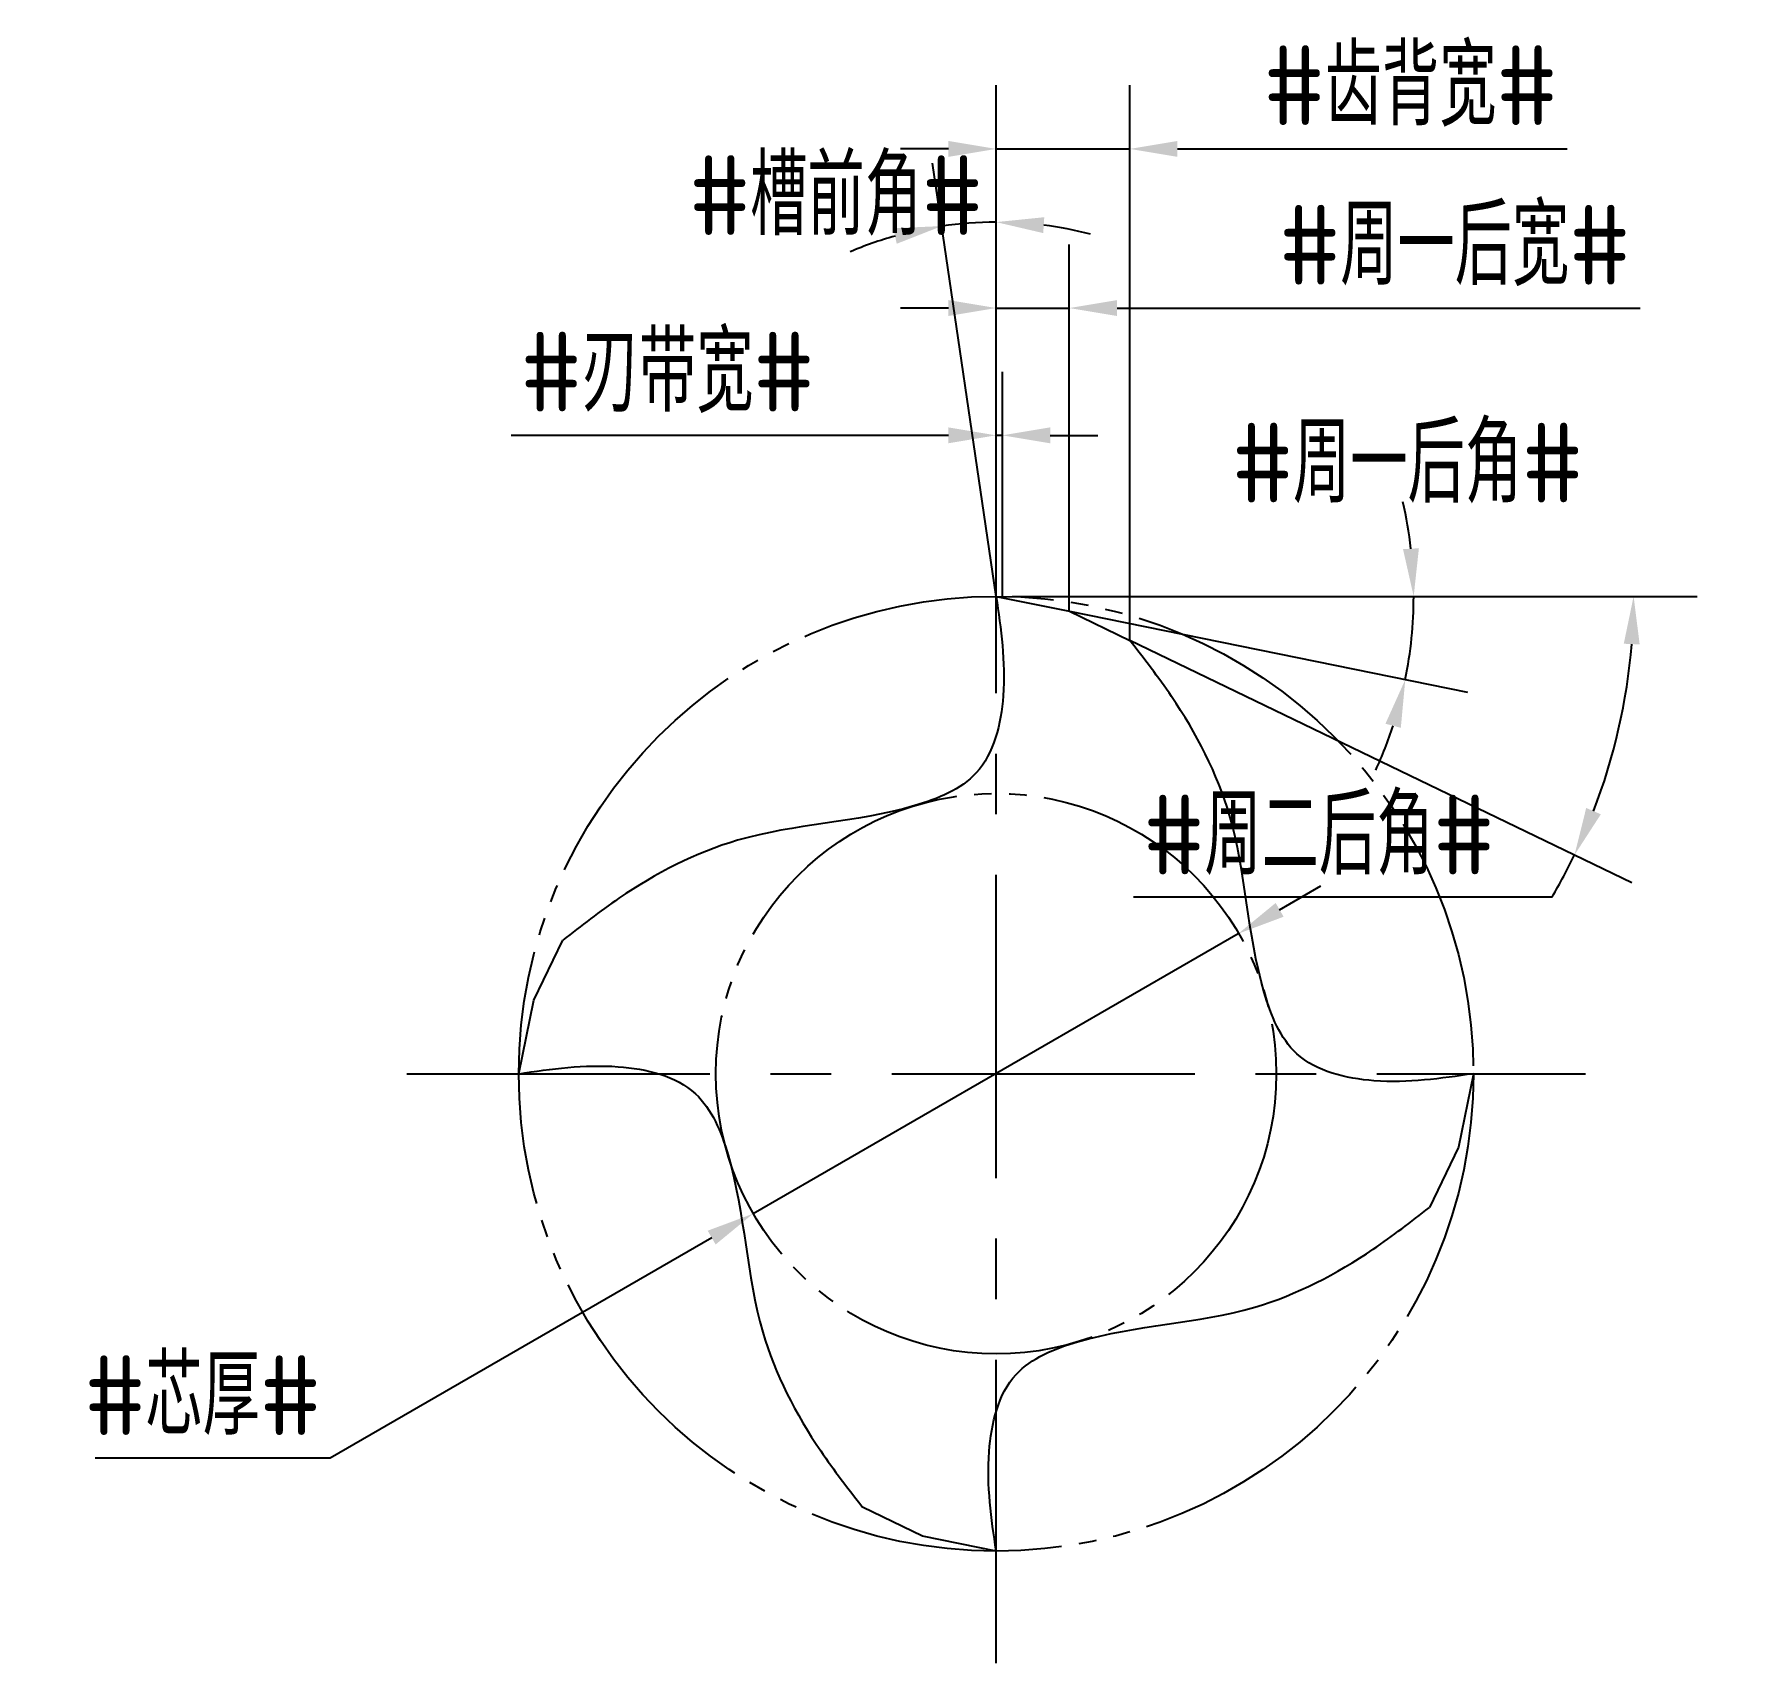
# Model space of a CAD drawing. Header units: millimetres. Extents: x 426.4 to 479.7, y 513.8 to 565.
import ezdxf

# ---------------------------------------------------------------- set-up
doc = ezdxf.new("R2010")
doc.units = ezdxf.units.MM
for name, pattern in [('ACAD_ISO04W100', [30, 24, -3, 0, -3]), ('CENTER', [50.8, 31.75, -6.35, 6.35, -6.35]), ('JIS_09_08', [10.75, 8, -0.55, 0.55, -0.55, 0.55, -0.55])]:
    doc.linetypes.add(name, pattern=pattern)
for name, color, linetype in [('中心线', 2, 'ACAD_ISO04W100'), ('标注', 7, 'Continuous'), ('虚线轮廓', 1, 'Continuous'), ('轮廓', 4, 'Continuous')]:
    doc.layers.add(name, color=color, linetype=linetype)
doc.styles.add('CFST0', font='gbenor.shx', dxfattribs={"bigfont": 'gbcbig.shx'})
doc.dimstyles.new('TYToolDesignC1-1', dxfattribs={"dimtxt": 2.5, "dimasz": 1.5, "dimexe": 2, "dimexo": 0, "dimtad": 1, "dimtoh": 1, "dimdec": 3, "dimdsep": 46, "dimtxsty": 'CFST0', "dimcen": 2.502, "dimclrd": 3, "dimclre": 3, "dimclrt": 3, "dimazin": 2, "dimtfac": 1, "dimtdec": 3, "dimtmove": 0, "dimatfit": 3, "dimfxl": 1, "dimarcsym": 0})

# ---------------------------------------------------------------- blocks, each defined once
blk = doc.blocks.new('*D3')
at = {"layer": 'Defpoints', "color": 0, "transparency": 16777216}
for p in [(464.204, 536.717), (448.954, 527.917)]:
    blk.add_point(p, dxfattribs=at)
at = {"layer": '标注', "color": 3, "lineweight": -2, "transparency": 16777216}
for p, q in [((465.504, 537.467), (466.803, 538.217)), ((464.204, 536.717), (448.954, 527.917)), ((435.668, 520.25), (447.655, 527.167)), ((428.278, 520.25), (435.668, 520.25))]:
    blk.add_line(p, q, dxfattribs=at)
at = {"layer": '标注', "color": 3, "transparency": 16777216}
for points in [[(465.379, 537.683), (465.629, 537.25), (464.204, 536.717)], [(447.53, 527.384), (447.78, 526.951), (448.954, 527.917)]]:
    blk.add_solid(points, dxfattribs=at)
at = {"layer": '标注', "color": 3, "transparency": 16777216, "insert": (431.66, 522.208), "char_height": 2.5, "attachment_point": 5, "style": 'CFST0'}
blk.add_mtext('#芯厚#', dxfattribs=at)
blk = doc.blocks.new('*D5')
at = {"layer": 'Defpoints', "color": 0, "transparency": 16777216}
for p in [(456.023, 559.063), (456.594, 547.317), (456.594, 547.317), (456.594, 546.377), (456.854, 545.547)]:
    blk.add_point(p, dxfattribs=at)
at = {"layer": '标注', "color": 3, "lineweight": -2, "transparency": 16777216}
for q in [(454.595, 560.931), (456.594, 561.077)]:
    blk.add_line((456.594, 547.317), q, dxfattribs=at)
for start, end in [(90, 98.3566), (75.3738, 82.6869), (105.6697, 112.9828)]:
    blk.add_arc((456.594, 547.317), 11.76, start, end, dxfattribs=at)
at = {"layer": '标注', "color": 3, "transparency": 16777216}
for points in [[(453.366, 558.885), (453.47, 558.396), (454.885, 558.952)], [(458.075, 558.732), (458.107, 559.231), (456.594, 559.077)]]:
    blk.add_solid(points, dxfattribs=at)
at = {"layer": '标注', "color": 3, "transparency": 16777216, "insert": (451.564, 559.905), "char_height": 2.5, "attachment_point": 5, "style": 'CFST0'}
blk.add_mtext('#槽前角#', dxfattribs=at)
blk = doc.blocks.new('*D8')
at = {"layer": 'Defpoints', "color": 0, "transparency": 16777216}
for p in [(456.594, 547.317), (456.594, 547.317), (457.094, 547.317), (458.904, 546.847), (469.6, 545.566)]:
    blk.add_point(p, dxfattribs=at)
at = {"layer": '标注', "color": 3, "lineweight": -2, "transparency": 16777216}
for p, q in [((457.094, 547.317), (471.717, 547.317)), ((458.904, 546.847), (471.413, 544.302))]:
    blk.add_line(p, q, dxfattribs=at)
for start, end in [(6.5529, 13.1057), (348.4994, 0), (335.3937, 341.9465)]:
    blk.add_arc((456.594, 547.317), 13.123, start, end, dxfattribs=at)
at = {"layer": '标注', "color": 3, "transparency": 16777216}
for points in [[(469.881, 548.829), (469.382, 548.8), (469.717, 547.317)], [(468.829, 543.314), (469.313, 543.187), (469.453, 544.701)]]:
    blk.add_solid(points, dxfattribs=at)
at = {"layer": '标注', "color": 3, "transparency": 16777216, "insert": (469.524, 551.501), "char_height": 2.5, "attachment_point": 5, "style": 'CFST0'}
blk.add_mtext('#周一后角#', dxfattribs=at)
blk = doc.blocks.new('*D9')
at = {"layer": 'Defpoints', "color": 0, "transparency": 16777216}
for p in [(457.934, 547.317), (457.934, 547.317), (458.594, 547.317), (460.794, 545.937), (476.42, 544.526)]:
    blk.add_point(p, dxfattribs=at)
at = {"layer": '标注', "color": 3, "lineweight": -2, "transparency": 16777216}
for p, q in [((458.594, 547.317), (478.629, 547.317)), ((460.794, 545.937), (476.573, 538.324)), ((474.066, 537.869), (460.912, 537.869))]:
    blk.add_line(p, q, dxfattribs=at)
for start, end in [(338.8403, 355.4016), (329.6435, 334.2419)]:
    blk.add_arc((457.934, 547.317), 18.695, start, end, dxfattribs=at)
at = {"layer": '标注', "color": 3, "transparency": 16777216}
for points in [[(476.319, 545.828), (476.819, 545.808), (476.629, 547.317)], [(475.598, 540.469), (475.139, 540.668), (474.772, 539.193)]]:
    blk.add_solid(points, dxfattribs=at)
at = {"layer": '标注', "color": 3, "transparency": 16777216, "insert": (466.739, 539.813), "char_height": 2.5, "attachment_point": 5, "style": 'CFST0'}
blk.add_mtext('#周二后角#', dxfattribs=at)
blk = doc.blocks.new('*D7')
at = {"layer": 'Defpoints', "color": 0, "transparency": 16777216}
for p in [(458.894, 556.377), (456.594, 547.317), (458.894, 546.847)]:
    blk.add_point(p, dxfattribs=at)
at = {"layer": '标注', "color": 3, "lineweight": -2, "transparency": 16777216}
for p, q in [((456.594, 547.317), (456.594, 558.377)), ((458.894, 546.847), (458.894, 558.377)), ((455.094, 556.377), (453.594, 556.377)), ((456.594, 556.377), (458.894, 556.377)), ((460.394, 556.377), (476.835, 556.377))]:
    blk.add_line(p, q, dxfattribs=at)
at = {"layer": '标注', "color": 3, "transparency": 16777216}
for points in [[(455.094, 556.627), (455.094, 556.127), (456.594, 556.377)], [(460.394, 556.627), (460.394, 556.127), (458.894, 556.377)]]:
    blk.add_solid(points, dxfattribs=at)
at = {"layer": '标注', "color": 3, "transparency": 16777216, "insert": (471.008, 558.335), "char_height": 2.5, "attachment_point": 5, "style": 'CFST0'}
blk.add_mtext('#周一后宽#', dxfattribs=at)
blk = doc.blocks.new('*D6')
at = {"layer": 'Defpoints', "color": 0, "transparency": 16777216}
for p in [(460.794, 561.377), (456.594, 547.317), (460.794, 545.937)]:
    blk.add_point(p, dxfattribs=at)
at = {"layer": '标注', "color": 3, "lineweight": -2, "transparency": 16777216}
for p, q in [((456.594, 547.317), (456.594, 563.377)), ((460.794, 545.937), (460.794, 563.377)), ((455.094, 561.377), (453.594, 561.377)), ((456.594, 561.377), (460.794, 561.377)), ((462.294, 561.377), (474.537, 561.377))]:
    blk.add_line(p, q, dxfattribs=at)
at = {"layer": '标注', "color": 3, "transparency": 16777216}
for points in [[(455.094, 561.627), (455.094, 561.127), (456.594, 561.377)], [(462.294, 561.627), (462.294, 561.127), (460.794, 561.377)]]:
    blk.add_solid(points, dxfattribs=at)
at = {"layer": '标注', "color": 3, "transparency": 16777216, "insert": (469.62, 563.349), "char_height": 2.5, "attachment_point": 5, "style": 'CFST0'}
blk.add_mtext('#齿背宽#', dxfattribs=at)
blk = doc.blocks.new('*D4')
at = {"layer": 'Defpoints', "color": 0, "transparency": 16777216}
for p in [(456.794, 552.377), (456.594, 547.317), (456.794, 547.317)]:
    blk.add_point(p, dxfattribs=at)
at = {"layer": '标注', "color": 3, "lineweight": -2, "transparency": 16777216}
for p, q in [((456.594, 547.317), (456.594, 554.377)), ((456.794, 547.317), (456.794, 554.377)), ((455.094, 552.377), (441.351, 552.377)), ((456.794, 552.377), (456.594, 552.377)), ((458.294, 552.377), (459.794, 552.377))]:
    blk.add_line(p, q, dxfattribs=at)
at = {"layer": '标注', "color": 3, "transparency": 16777216}
for points in [[(455.094, 552.627), (455.094, 552.127), (456.594, 552.377)], [(458.294, 552.627), (458.294, 552.127), (456.794, 552.377)]]:
    blk.add_solid(points, dxfattribs=at)
at = {"layer": '标注', "color": 3, "transparency": 16777216, "insert": (446.269, 554.349), "char_height": 2.5, "attachment_point": 5, "style": 'CFST0'}
blk.add_mtext('#刃带宽#', dxfattribs=at)

msp = doc.modelspace()

# ---------------------------------------------------------------- linework, layer by layer
at = {"layer": '中心线', "linetype": 'CENTER', "ltscale": 0.3}
for p, q in [((456.5944, 513.7991), (456.5944, 550.8352)), ((438.0763, 532.3172), (475.1124, 532.3172))]:
    msp.add_line(p, q, dxfattribs=at)
at = {"layer": '虚线轮廓', "color": 7, "linetype": 'JIS_09_08'}
for radius in [15, 8.8047]:
    msp.add_circle((456.5944, 532.3172), radius, dxfattribs=at)
at = {"layer": '轮廓', "linetype": 'Continuous'}
for p, q in [((456.5944, 547.3172), (458.9053, 546.8493)), ((458.9053, 546.8493), (460.7944, 545.9346)), ((442.0622, 534.6281), (442.9769, 536.5172)), ((441.5944, 532.3172), (442.0622, 534.6281)), ((471.5944, 532.3172), (471.1265, 530.0062)), ((471.1265, 530.0062), (470.2118, 528.1172)), ((454.2834, 517.7851), (452.3944, 518.6997)), ((454.2834, 517.7851), (452.3944, 518.6997)), ((456.5944, 517.3172), (454.2834, 517.7851)), ((456.5944, 517.3172), (454.2834, 517.7851))]:
    msp.add_line(p, q, dxfattribs=at)
at = {"layer": '轮廓'}
for points in [[(456.5944, 547.3172), (456.8144, 544.1922), (455.9668, 541.7682), (454.0395, 540.743), (448.4686, 539.6516), (444.7416, 537.8299), (442.9769, 536.5172)], [(471.5944, 532.3172), (468.4694, 532.0971), (466.0454, 532.9448), (465.0202, 534.872), (463.9288, 540.4429), (462.1071, 544.1699), (460.7944, 545.9346)], [(441.5944, 532.3172), (444.7193, 532.5372), (447.1433, 531.6896), (448.1685, 529.7623), (449.2599, 524.1914), (451.0816, 520.4644), (452.3944, 518.6997)], [(456.5944, 517.3172), (456.3743, 520.4422), (457.2219, 522.8661), (459.1492, 523.8913), (464.7201, 524.9827), (468.4471, 526.8044), (470.2118, 528.1172)]]:
    msp.add_spline(points, degree=3, dxfattribs=at)

# ---------------------------------------------------------------- dimensions: what is measured, and where the dimension line sits
at = {"layer": '标注'}
for base, p2, text, picture, middle in [((460.7944, 561.3772), (460.7944, 545.9372), '#齿背宽#', '*D6', (469.62, 561.3772)), ((458.8944, 556.3772), (458.8944, 546.8472), '#周一后宽#', '*D7', (471.0077, 556.3772)), ((456.7944, 552.3772), (456.7944, 547.3172), '#刃带宽#', '*D4', (446.2687, 552.3772))]:
    dim = msp.add_linear_dim(base=base, p1=(456.5944, 547.3172), p2=p2, text=text, dimstyle='TYToolDesignC1-1', dxfattribs=at)
    dim.commit()
    dim.dimension.update_dxf_attribs({"geometry": picture, "text_midpoint": middle, "dimtype": 160})
for base, line1, line2, text, picture, middle in [((456.0228, 559.0633), ((456.5944, 547.3172), (456.5944, 546.3772)), ((456.5944, 547.3172), (456.8544, 545.5472)), '#槽前角#', '*D5', (451.5644, 557.9472)), ((469.5996, 545.5664), ((456.5944, 547.3172), (458.9044, 546.8472)), ((456.5944, 547.3172), (457.0944, 547.3172)), '#周一后角#', '*D8', (469.5244, 549.5572))]:
    dim = msp.add_angular_dim_2l(base=base, line1=line1, line2=line2, text=text, dimstyle='TYToolDesignC1-1', dxfattribs=at)
    dim.commit()
    dim.dimension.update_dxf_attribs({"geometry": picture, "text_midpoint": middle, "dimtype": 162})
dim = msp.add_angular_dim_2l(base=(476.4197, 544.5261), line1=((457.9344, 547.3172), (460.7944, 545.9372)), line2=((457.9344, 547.3172), (458.5944, 547.3172)), text='#周二后角#', dimstyle='TYToolDesignC1-1', dxfattribs=at)
dim.commit()
dim.dimension.update_dxf_attribs({"geometry": '*D9', "text_midpoint": (466.7389, 539.8131)})
dim = msp.add_diameter_dim_2p(p1=(464.2044, 536.7172), p2=(448.9544, 527.9172), text='#芯厚#', dimstyle='TYToolDesignC1-1', dxfattribs=at)
dim.commit()
dim.dimension.update_dxf_attribs({"geometry": '*D3', "text_midpoint": (431.6603, 520.2501), "dimtype": 163})

doc.saveas('drawing.dxf')
